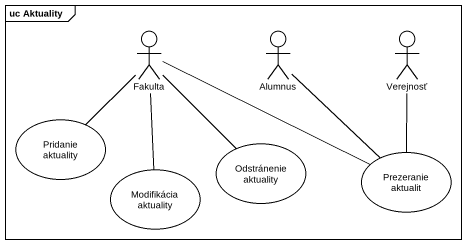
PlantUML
@startuml
mainframe uc Aktuality
actor Fakulta
actor Alumnus
actor Verejnosť
usecase "Pridanie aktuality" as Pridanie_aktuality
usecase "Odstránenie aktuality" as Odstránenie_aktuality
usecase "Prezeranie aktualit" as Prezeranie_aktualit
usecase "Modifikácia aktuality" as Modifikácia_aktuality
Fakulta -- Pridanie_aktuality
Fakulta -- Odstránenie_aktuality
Fakulta -right- Prezeranie_aktualit
Fakulta -- Modifikácia_aktuality
Alumnus -- Prezeranie_aktualit
Verejnosť -- Prezeranie_aktualit
@enduml
